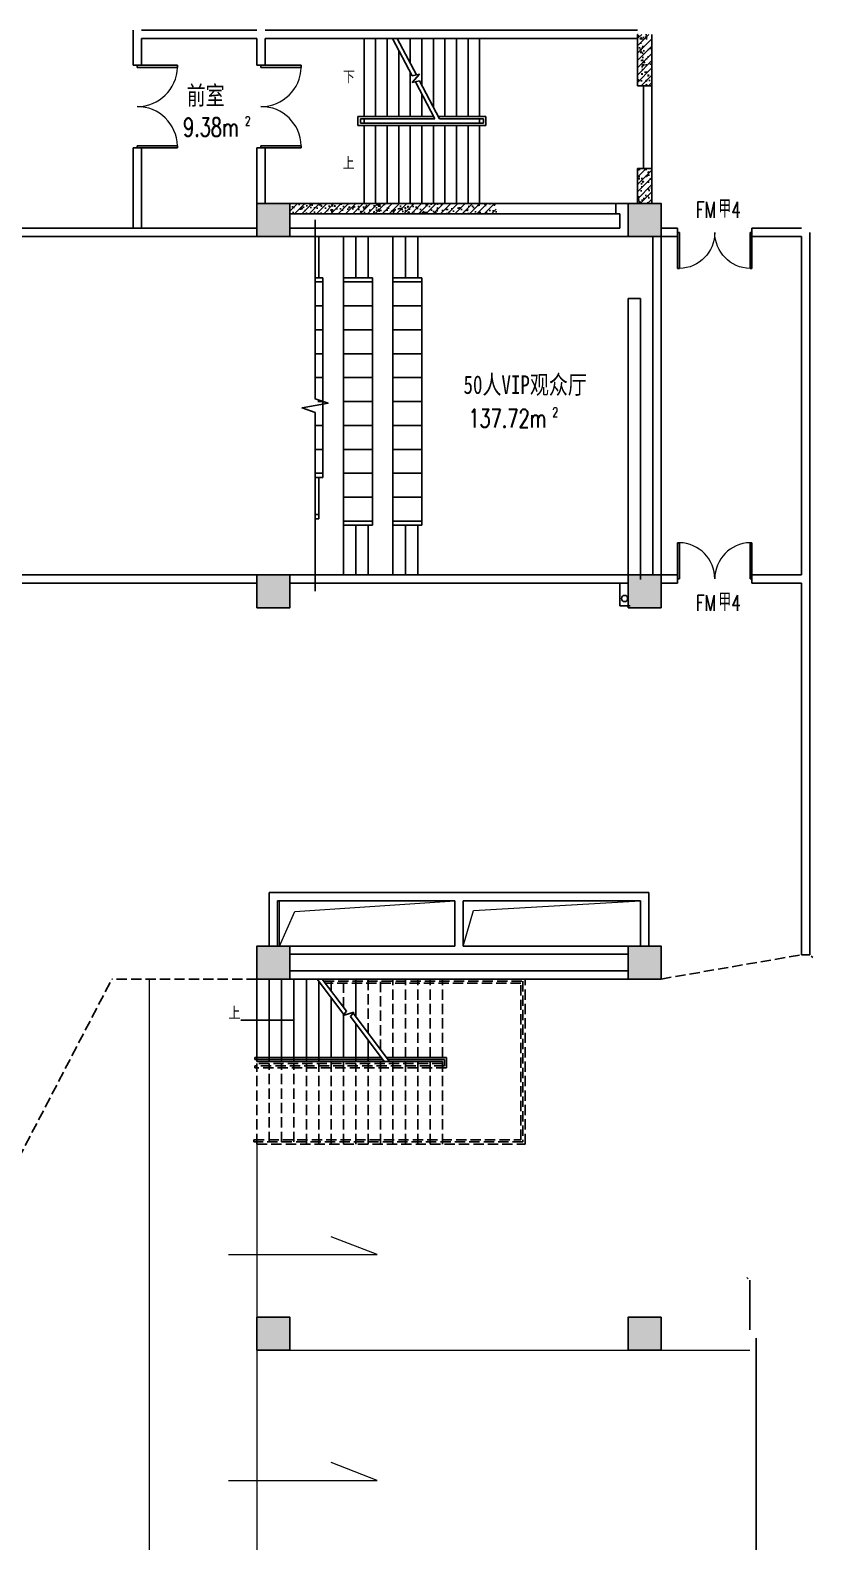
# Model space of a CAD drawing. Header units: millimetres. Extents: x 3288618 to 3380738, y 22100 to 101308.
# Drawn here: x 3357765 to 3376734, y 64648 to 101288 of the extents above; entities that cross this region are included whole.
import ezdxf

# ---------------------------------------------------------------- set-up
doc = ezdxf.new("R2010")
doc.units = ezdxf.units.MM
doc.header["$MEASUREMENT"] = 0
doc.linetypes.add('DASH', pattern=[0.35, 0.25, -0.1])
doc.layers.get('0').update_dxf_attribs({"linetype": 'CONTINUOUS'})
for name, color, linetype in [('0-商铺线', 2, 'CONTINUOUS'), ('COLUMN', 255, 'CONTINUOUS'), ('DIM_SYMB', 3, 'CONTINUOUS'), ('PUB_HATCH', 251, 'CONTINUOUS'), ('SPACE', 7, 'CONTINUOUS'), ('STAIR', 2, 'CONTINUOUS'), ('WALL', 255, 'CONTINUOUS'), ('WINDOW', 4, 'CONTINUOUS'), ('家具', 251, 'CONTINUOUS'), ('挑空洞投影线', 8, 'CONTINUOUS'), ('文字', 7, 'CONTINUOUS'), ('栏杆', 212, 'CONTINUOUS'), ('门窗', 40, 'CONTINUOUS')]:
    doc.layers.add(name, color=color, linetype=linetype)
doc.layers.add('fire', color=1, linetype='CONTINUOUS', lineweight=5)
doc.layers.add('P-SANR-FIXT', color=6, linetype='CONTINUOUS', lineweight=15)
doc.styles.add('-宋体', font='', dxfattribs={"width": 0.8})
doc.styles.add('_TCH_DIM', font='', dxfattribs={"width": 0.8})
doc.styles.add('_TCH_SPACE', font='SIMPLEX', dxfattribs={"height": 5, "bigfont": 'GBCBIG'})
doc.styles.get("Standard").update_dxf_attribs({"font": '', "width": 0.8})
doc.styles.get('-宋体').set_extended_font_data('SimSun')
doc.styles.get('_TCH_DIM').set_extended_font_data('SimSun')
doc.styles.get('Standard').set_extended_font_data('SimSun')
doc.dimstyles.get("Standard").update_dxf_attribs({"dimscale": 100, "dimtxt": 3.5, "dimasz": 1, "dimexe": 2.5, "dimexo": 3, "dimgap": 1.5, "dimtad": 1, "dimdec": 0, "dimzin": 0, "dimdsep": 46, "dimtxsty": 'Standard', "dimblk": 'ARCHTICK', "dimcen": 0.09, "dimadec": 0, "dimazin": 0, "dimtfac": 1, "dimtdec": 0, "dimtix": 1, "dimtmove": 2, "dimatfit": 3, "dimfxl": 1, "dimtolj": 1, "dimtzin": 0, "dimarcsym": 0})
pattern_1 = [(45, (2136990.29, -727998.56), (-88.388348, 88.388348), []), (50, (2136990.3, -727998.56), (358.63009, -31.37607), [37.5, -412.5]), (355, (2136990.3, -727998.56), (-69.37567, 376.09607), [30, -330]), (100.4514, (2137020.18, -728001.18), (289.25469, 344.71977), [31.870095, -350.57106]), (46.1842, (2136990.3, -727898.56), (533.62052, -82.75951), [56.25, -618.75]), (96.6356, (2137034.76, -727905.46), (467.33135, 487.05894), [47.80514, -525.8565]), (351.1842, (2136990.3, -727898.56), (467.33097, 487.0593), [45, -495]), (21, (2137040.3, -727923.56), (298.453526, -201.309445), [37.5, -412.5]), (326, (2137040.3, -727923.56), (121.65767, 362.57502), [30, -330]), (71.4514, (2137065.16, -727940.34), (420.111314, 161.26525), [31.870095, -350.57106]), (37.5, (2136990.29, -727998.56), (6.079928, 166.446927), [0, -326, 0, -335, 0, -331.25]), (7.5, (2136990.3, -727998.56), (131.534769, 197.205856), [0, -191, 0, -318.5, 0, -126.25]), (327.5, (2136878.79, -727998.56), (266.911218, -11.277436), [0, -125, 0, -390, 0, -517.5]), (317.5, (2136828.8, -727998.56), (291.593085, 50.05249), [0, -162.5, 0, -259, 0, -367.5])]

# ---------------------------------------------------------------- blocks, each defined once
blk = doc.blocks.new('_FZH')
blk.add_lwpolyline([(-0.5, -0.5), (0.5, -0.5), (0.5, 0.5), (-0.5, 0.5)], close=True)
at = {"layer": 'PUB_HATCH'}
blk.add_solid([(-0.5, -0.5), (0.5, -0.5), (-0.5, 0.5), (0.5, 0.5)], dxfattribs=at)
blk = doc.blocks.new('$DorLib2D$00000002')
for p, q in [((-0.5, 0), (-0.5, 0.4875)), ((-0.475, 0.4875), (-0.5, 0.4875)), ((-0.475, 0), (-0.475, 0.4875)), ((0.475, 0), (0.475, 0.4875)), ((0.475, 0.4875), (0.5, 0.4875)), ((0.5, 0), (0.5, 0.4875)), ((-0.5, 0), (-0.475, 0)), ((0.5, 0), (0.475, 0))]:
    blk.add_line(p, q)
at = {"lineweight": 13}
for centre, start, end in [((-0.4875, 0), 0, 88.53072), ((0.4875, 0), 91.46928, 180)]:
    blk.add_arc(centre, 0.4875, start, end, dxfattribs=at)
blk = doc.blocks.new('_ArchTick')
at = {"color": 0, "linetype": 'ByBlock', "const_width": 0.4}
blk.add_lwpolyline([(-0.5, -0.5), (0.5, 0.5)], dxfattribs=at)

msp = doc.modelspace()

# ---------------------------------------------------------------- hatches: boundary and pattern name
at = {"layer": 'PUB_HATCH'}
h = msp.add_hatch(dxfattribs=at)
h.set_pattern_fill('钢筋混凝土', color=256, scale=50, style=0)
h.set_pattern_definition(pattern_1)
h.paths.add_polyline_path([(3372833.4, 99938.5), (3372833.4, 101188.5), (3372483.4, 101188.5), (3372483.4, 99938.5)])
h = msp.add_hatch(dxfattribs=at)
h.set_pattern_fill('钢筋混凝土', color=256, scale=50, style=0)
h.set_pattern_definition(pattern_1)
h.paths.add_polyline_path([(3372483.4, 97088.5), (3372833.4, 97088.5), (3372833.4, 97938.5), (3372483.4, 97938.5)])
h = msp.add_hatch(dxfattribs=at)
h.set_pattern_fill('钢筋混凝土', color=256, scale=50, style=0)
h.set_pattern_definition(pattern_1)
h.paths.add_polyline_path([(3364058.4, 97088.5), (3364058.4, 96838.5), (3369058.4, 96838.5), (3369058.4, 97088.5)])

# ---------------------------------------------------------------- linework, layer by layer
for p, q in [((3363258.4, 101088.5), (3363258.4, 100438.5)), ((3363458.4, 101088.5), (3363458.4, 100438.5)), ((3363458.4, 100438.5), (3363258.4, 100438.5))]:
    msp.add_line(p, q)
at = {"layer": '0-商铺线'}
for p, q in [((3363258.4, 76288.5), (3363258.4, 78288.5)), ((3363558.4, 76288.5), (3363558.4, 78288.5)), ((3363858.4, 76288.5), (3363858.4, 78288.5)), ((3364158.4, 76288.5), (3364158.4, 78288.5)), ((3364458.4, 76288.5), (3364458.4, 78288.5)), ((3364758.4, 76288.5), (3364758.4, 78234.3)), ((3365058.4, 76388.5), (3365058.4, 77835.3)), ((3365358.4, 76388.5), (3365358.4, 77436.4)), ((3365658.4, 76288.5), (3365658.4, 77203.8)), ((3365958.4, 76288.5), (3365958.4, 76804.9)), ((3363208.4, 76338.5), (3363208.4, 76388.5)), ((3366271.6, 76388.5), (3363208.4, 76388.5)), ((3366309.2, 76338.5), (3363208.4, 76338.5)), ((3366346.8, 76288.5), (3363258.4, 76288.5))]:
    msp.add_line(p, q, dxfattribs=at)
at = {"layer": '0-商铺线', "color": 8}
for p, q in [((3365658.4, 77370.2), (3365658.4, 78288.5)), ((3367858.4, 76388.5), (3366396.7, 76388.5)), ((3367808.4, 76338.5), (3366434.3, 76338.5)), ((3367758.4, 76288.5), (3367758.4, 76238.5))]:
    msp.add_line(p, q, dxfattribs=at)
msp.add_lwpolyline([(3366346.8, 76288.5), (3367758.4, 76288.5)], dxfattribs=at)
at = {"layer": 'DIM_SYMB'}
for points in [[(3365718.4, 100113.5, 0, 0, 0), (3370570.9, 100113.5, 0, 0, 0), (3370570.9, 98063.5, 0, 0, 0), (3367558.4, 98063.5, 80, 0, 0), (3367258.4, 98063.5, 0, 0, 0)], [(3365718.4, 98063.5, 0, 0, 0), (3366678.4, 98063.5, 80, 0, 0), (3366978.4, 98063.5, 0, 0, 0)]]:
    msp.add_lwpolyline(points, format="xyseb", dxfattribs=at)
at = {"layer": 'fire', "color": 1}
for points in [[(3360658.4, 61088.5), (3360658.4, 78288.5)], [(3363258.4, 74288.5), (3363258.4, 63088.5)], [(3363258.4, 69288.5), (3375208.4, 69288.5)]]:
    msp.add_lwpolyline(points, dxfattribs=at)
at = {"layer": 'fire', "color": 2}
for points in [[(3362569.4, 71610.6), (3366175, 71610.6), (3365057.3, 72042.9)], [(3362569.4, 66134.3), (3366175, 66134.3), (3365057.3, 66566.6)]]:
    msp.add_lwpolyline(points, dxfattribs=at)
at = {"layer": 'P-SANR-FIXT'}
for p, q in [((3363808.4, 79088.5), (3363808.4, 80188.5)), ((3363808.4, 79088.5), (3364183.1, 79927.5)), ((3364183.1, 79927.5), (3368058.4, 80188.5)), ((3368258.4, 79088.5), (3368513.4, 79953)), ((3368513.4, 79953), (3372558.4, 80188.5))]:
    msp.add_line(p, q, dxfattribs=at)
at = {"layer": 'STAIR'}
for p, q in [((3368658.4, 101288.5), (3365858.4, 101288.5)), ((3368658.4, 101288.5), (3372483.4, 101288.5)), ((3365858.4, 101088.5), (3365858.4, 99198.5)), ((3366138.4, 101088.5), (3366138.4, 99198.5)), ((3366418.4, 101088.5), (3366418.4, 99198.5)), ((3366550.2, 101088.5), (3367026.2, 100181.7)), ((3366663.1, 101088.5), (3367127.2, 100204.4)), ((3366698.4, 100806.1), (3366698.4, 99198.5)), ((3366978.4, 101088.5), (3366978.4, 100487.8)), ((3367258.4, 101088.5), (3367258.4, 99954.3)), ((3367538.4, 101088.5), (3367538.4, 99420.9)), ((3367818.4, 101088.5), (3367818.4, 99198.5)), ((3368098.4, 101088.5), (3368098.4, 99198.5)), ((3368378.4, 101088.5), (3368378.4, 99198.5)), ((3368658.4, 101088.5), (3368658.4, 99198.5)), ((3368658.4, 101088.5), (3368658.4, 99198.5)), ((3366978.4, 100272.6), (3366978.4, 99198.5)), ((3367200.2, 100220.9), (3367019.2, 100021.9)), ((3367019.2, 100021.9), (3367201.4, 100063)), ((3367026.2, 100181.7), (3367200.2, 100220.9)), ((3367100.4, 100040.2), (3367573.7, 99138.5)), ((3367201.4, 100063), (3367686.6, 99138.5)), ((3367258.4, 99739.2), (3367258.4, 99198.5)), ((3365708.4, 98978.5), (3365708.4, 99198.5)), ((3365708.4, 99198.5), (3367542.2, 99198.5)), ((3368808.4, 98978.5), (3365708.4, 98978.5)), ((3365768.4, 99038.5), (3365768.4, 99138.5)), ((3365768.4, 99138.5), (3367573.7, 99138.5)), ((3368748.4, 99038.5), (3365768.4, 99038.5)), ((3365858.4, 99138.5), (3367573.7, 99138.5)), ((3365858.4, 99138.5), (3365858.4, 99038.5)), ((3368658.4, 99038.5), (3365858.4, 99038.5)), ((3365858.4, 97088.5), (3365858.4, 98978.5)), ((3366138.4, 97088.5), (3366138.4, 98978.5)), ((3366418.4, 97088.5), (3366418.4, 98978.5)), ((3366698.4, 97088.5), (3366698.4, 98978.5)), ((3366978.4, 97088.5), (3366978.4, 98978.5)), ((3367258.4, 97088.5), (3367258.4, 98978.5)), ((3367538.4, 99205.7), (3367538.4, 99198.5)), ((3367538.4, 97088.5), (3367538.4, 98978.5)), ((3367655.1, 99198.5), (3368808.4, 99198.5)), ((3367686.6, 99138.5), (3368658.4, 99138.5)), ((3367686.6, 99138.5), (3368748.4, 99138.5)), ((3367818.4, 97088.5), (3367818.4, 98978.5)), ((3368098.4, 97088.5), (3368098.4, 98978.5)), ((3368378.4, 97088.5), (3368378.4, 98978.5)), ((3368658.4, 99138.5), (3368658.4, 99038.5)), ((3368658.4, 97088.5), (3368658.4, 98978.5)), ((3368658.4, 98978.5), (3368658.4, 97088.5)), ((3368748.4, 99138.5), (3368748.4, 99038.5)), ((3368808.4, 99198.5), (3368808.4, 98978.5)), ((3365365.8, 77426.5), (3364717.6, 78288.5)), ((3365429.7, 77508), (3364842.8, 78288.5)), ((3365351.6, 77408.3), (3365429.7, 77508)), ((3365608.9, 77486.7), (3365351.6, 77408.3)), ((3365525.7, 77380.4), (3365608.9, 77486.7)), ((3366346.8, 76288.5), (3365525.7, 77380.4)), ((3366471.9, 76288.5), (3365589.5, 77461.9)), ((3375208.4, 69784.7), (3375208.4, 70988.5))]:
    msp.add_line(p, q, dxfattribs=at)
msp.add_lwpolyline([(3372308.4, 87338.5), (3372058.4, 87338.5), (3372058.4, 87888.5)], dxfattribs=at)
msp.add_circle((3372171.1, 87513.5), 75, dxfattribs=at)
at = {"layer": 'WALL'}
for p, q in [((3360258.4, 100538.5), (3360258.4, 101288.5)), ((3360458.4, 101288.5), (3363258.4, 101288.5)), ((3363458.4, 101288.5), (3372483.4, 101288.5)), ((3372483.4, 99938.5), (3372483.4, 101188.5)), ((3372833.4, 99938.5), (3372833.4, 101188.5)), ((3360458.4, 101088.5), (3363258.4, 101088.5)), ((3360458.4, 100438.5), (3360458.4, 101088.5)), ((3363458.4, 101088.5), (3372483.4, 101088.5)), ((3360258.4, 100438.5), (3360258.4, 100538.5)), ((3360458.4, 100438.5), (3360258.4, 100438.5)), ((3372483.4, 99938.5), (3372833.4, 99938.5)), ((3372483.4, 99938.5), (3372833.4, 99938.5)), ((3372633.4, 99938.5), (3372633.4, 97938.5)), ((3372633.4, 99938.5), (3372833.4, 99938.5)), ((3372833.4, 99938.5), (3372833.4, 97938.5)), ((3360258.4, 96488.5), (3360258.4, 98438.5)), ((3360258.4, 98438.5), (3360458.4, 98438.5)), ((3360458.4, 98438.5), (3360458.4, 96488.5)), ((3363258.4, 97088.5), (3363258.4, 98438.5)), ((3363258.4, 98438.5), (3363458.4, 98438.5)), ((3363458.4, 98438.5), (3363458.4, 97088.5)), ((3372483.4, 97088.5), (3372483.4, 97938.5)), ((3372483.4, 97938.5), (3372833.4, 97938.5)), ((3372483.4, 97938.5), (3372833.4, 97938.5)), ((3372633.4, 97938.5), (3372833.4, 97938.5)), ((3372833.4, 97088.5), (3372833.4, 97938.5)), ((3364058.4, 97088.5), (3371958.4, 97088.5)), ((3364058.4, 96838.5), (3371958.4, 96838.5)), ((3371958.4, 97088.5), (3371958.4, 96838.5)), ((3371958.4, 97088.5), (3372258.4, 97088.5)), ((3371958.4, 96838.5), (3372058.4, 96838.5)), ((3372058.4, 96488.5), (3372058.4, 96838.5)), ((3363258.4, 96488.5), (3356058.4, 96488.5)), ((3364058.4, 96488.5), (3372058.4, 96488.5)), ((3373458.4, 96488.5), (3373058.4, 96488.5)), ((3373458.4, 96288.5), (3373458.4, 96488.5)), ((3376458.4, 96488.5), (3375258.4, 96488.5)), ((3375258.4, 96488.5), (3375258.4, 96288.5)), ((3376658.4, 96388.5), (3376658.4, 90108.5)), ((3356058.4, 96288.5), (3363258.4, 96288.5)), ((3364058.4, 96288.5), (3372258.4, 96288.5)), ((3372858.4, 88088.5), (3372858.4, 96288.5)), ((3373058.4, 88088.5), (3373058.4, 96288.5)), ((3373058.4, 96288.5), (3373458.4, 96288.5)), ((3375258.4, 96288.5), (3376458.4, 96288.5)), ((3376458.4, 96288.5), (3376458.4, 90108.5)), ((3376458.4, 90138.5), (3376458.4, 88088.5)), ((3376658.4, 90138.5), (3376658.4, 87988.5)), ((3355058.4, 88088.5), (3363258.4, 88088.5)), ((3364058.4, 88088.5), (3370658.4, 88088.5)), ((3370658.4, 88088.5), (3372258.4, 88088.5)), ((3373458.4, 88088.5), (3373058.4, 88088.5)), ((3373458.4, 87888.5), (3373458.4, 88088.5)), ((3376458.4, 88088.5), (3375258.4, 88088.5)), ((3375258.4, 88088.5), (3375258.4, 87888.5)), ((3376658.4, 87988.5), (3376658.4, 78877.3)), ((3355058.4, 87888.5), (3363258.4, 87888.5)), ((3364058.4, 87888.5), (3372258.4, 87888.5)), ((3373058.4, 87888.5), (3373458.4, 87888.5)), ((3375258.4, 87888.5), (3376458.4, 87888.5)), ((3376458.4, 87888.5), (3376458.4, 78877.3)), ((3363558.4, 80388.5), (3368158.4, 80388.5)), ((3363558.4, 79088.5), (3363558.4, 80388.5)), ((3368158.4, 80388.5), (3372758.4, 80388.5)), ((3372758.4, 79088.5), (3372758.4, 80388.5)), ((3363758.4, 80188.5), (3368058.4, 80188.5)), ((3363758.4, 79088.5), (3363758.4, 80188.5)), ((3368058.4, 79088.5), (3368058.4, 80188.5)), ((3368258.4, 80188.5), (3370658.4, 80188.5)), ((3368258.4, 79088.5), (3368258.4, 80188.5)), ((3370658.4, 80188.5), (3372558.4, 80188.5)), ((3372558.4, 79088.5), (3372558.4, 80188.5)), ((3364058.4, 79088.5), (3368058.4, 79088.5)), ((3364058.4, 78888.5), (3368158.4, 78888.5)), ((3368158.4, 78888.5), (3372258.4, 78888.5)), ((3368258.4, 79088.5), (3372258.4, 79088.5)), ((3376658.4, 78877.3), (3376458.4, 78877.3)), ((3364058.4, 78488.5), (3372258.4, 78488.5)), ((3364058.4, 78288.5), (3372258.4, 78288.5))]:
    msp.add_line(p, q, dxfattribs=at)
at = {"layer": 'WINDOW'}
msp.add_line((3375358.4, 69584.7), (3375358.4, 63088.5), dxfattribs=at)
at = {"layer": '家具'}
for p, q in [((3364758.4, 95288), (3364758.4, 96288)), ((3365358.4, 96288.1), (3365358.4, 88088.5)), ((3365658.4, 95288), (3365658.4, 96288)), ((3365958.4, 95288), (3365958.4, 96288)), ((3366558.4, 96288.1), (3366558.4, 88088.5)), ((3366858.4, 95288), (3366858.4, 96288)), ((3367158.4, 95288), (3367158.4, 96288)), ((3364858.4, 95288), (3364671, 95288)), ((3364858.4, 90448), (3364858.4, 95288)), ((3366058.4, 95288), (3365358.4, 95288)), ((3366058.4, 89288), (3366058.4, 95288)), ((3367258.4, 95288), (3366558.4, 95288)), ((3367258.4, 89288), (3367258.4, 95288)), ((3364858.4, 95188), (3364671, 95188)), ((3366058.4, 95188), (3365358.4, 95188)), ((3367258.4, 95188), (3366558.4, 95188)), ((3364858.4, 94608), (3364671, 94608)), ((3366058.4, 94608), (3365358.4, 94608)), ((3367258.4, 94608), (3366558.4, 94608)), ((3372258.4, 94788.5), (3372258.4, 88088.5)), ((3372558.4, 94788.5), (3372258.4, 94788.5)), ((3372558.4, 87970.2), (3372558.4, 94788.5)), ((3364858.4, 94028), (3364671, 94028)), ((3366058.4, 94028), (3365358.4, 94028)), ((3367258.4, 94028), (3366558.4, 94028)), ((3364858.4, 93448), (3364671, 93448)), ((3366058.4, 93448), (3365358.4, 93448)), ((3367258.4, 93448), (3366558.4, 93448)), ((3364858.4, 92868), (3364671, 92868)), ((3366058.4, 92868), (3365358.4, 92868)), ((3367258.4, 92868), (3366558.4, 92868)), ((3364858.4, 92288), (3364734.5, 92288)), ((3366058.4, 92288), (3365358.4, 92288)), ((3367258.4, 92288), (3366558.4, 92288)), ((3364858.4, 91708), (3364671, 91708)), ((3366058.4, 91708), (3365358.4, 91708)), ((3367258.4, 91708), (3366558.4, 91708)), ((3364858.4, 91128), (3364671, 91128)), ((3366058.4, 91128), (3365358.4, 91128)), ((3367258.4, 91128), (3366558.4, 91128)), ((3364858.4, 90548), (3364671, 90548)), ((3366058.4, 90548), (3365358.4, 90548)), ((3367258.4, 90548), (3366558.4, 90548)), ((3364858.4, 90448), (3364671, 90448)), ((3364758.4, 90448), (3364758.4, 89548)), ((3366058.4, 89968), (3365358.4, 89968)), ((3367258.4, 89968), (3366558.4, 89968)), ((3364758.4, 89548), (3364671, 89548)), ((3364758.4, 89448), (3364671, 89448)), ((3364758.4, 89548), (3364758.4, 89448)), ((3366058.4, 89388), (3365358.4, 89388)), ((3366058.4, 89388), (3365358.4, 89388)), ((3366058.4, 89288), (3365358.4, 89288)), ((3365658.4, 89288), (3365658.4, 88088.5)), ((3365958.4, 89288), (3365958.4, 88088.5)), ((3367258.4, 89388), (3366558.4, 89388)), ((3367258.4, 89388), (3366558.4, 89388)), ((3367258.4, 89288), (3366558.4, 89288)), ((3366858.4, 89288), (3366858.4, 88088.5)), ((3367158.4, 89288), (3367158.4, 88088.5)), ((3363558.4, 80288), (3363558.4, 79088.5))]:
    msp.add_line(p, q, dxfattribs=at)
msp.add_lwpolyline([(3364671, 87688.5), (3364671, 92019.7), (3364356, 92134.4), (3364986, 92245.5), (3364671, 92357.2), (3364671, 96688.5)], dxfattribs=at)
at = {"layer": '挑空洞投影线', "linetype": 'DASH', "ltscale": 1000}
for p, q in [((3373058.4, 78288.5), (3376458.4, 78877.3)), ((3355058.4, 69288.5), (3359745.9, 78288.5)), ((3373058.4, 78288.5), (3359745.9, 78288.5)), ((3363258.4, 78288.5), (3368174.1, 78288.5)), ((3365058.4, 78001.7), (3365058.4, 78288.5)), ((3365358.4, 77602.8), (3365358.4, 78288.5)), ((3365958.4, 76971.3), (3365958.4, 78288.5)), ((3366258.4, 76572.4), (3366258.4, 78288.5)), ((3366558.4, 74288.5), (3366558.4, 78288.5)), ((3366858.4, 74288.5), (3366858.4, 78288.5)), ((3367158.4, 74288.5), (3367158.4, 78288.5)), ((3367458.4, 74288.5), (3367458.4, 78288.5)), ((3367758.4, 74288.5), (3367758.4, 78288.5)), ((3369758.4, 74288.5), (3369758.4, 78288.5)), ((3366558.4, 74288.5), (3366558.4, 77627.5)), ((3367758.4, 76238.5), (3363258.4, 76238.5)), ((3363258.4, 74288.5), (3363258.4, 76238.5)), ((3363558.4, 74338.5), (3363558.4, 76238.5)), ((3363858.4, 74338.5), (3363858.4, 76238.5)), ((3364158.4, 74338.5), (3364158.4, 76238.5)), ((3364458.4, 74288.5), (3364458.4, 76238.5)), ((3364758.4, 74288.5), (3364758.4, 76238.5)), ((3365058.4, 74288.5), (3365058.4, 76288.5)), ((3365358.4, 74288.5), (3365358.4, 76288.5)), ((3365658.4, 74288.5), (3365658.4, 76238.5)), ((3365958.4, 74288.5), (3365958.4, 76238.5)), ((3366258.4, 74288.5), (3366258.4, 76406)), ((3363208.4, 76188.5), (3363208.4, 76138.5)), ((3363188.3, 74388.5), (3363188.3, 74338.5)), ((3363258.4, 74288.5), (3369758.4, 74288.5))]:
    msp.add_line(p, q, dxfattribs=at)
for points in [[(3364880.4, 78238.5), (3369708.4, 78238.5), (3369708.4, 74338.5), (3363188.3, 74338.5)], [(3363188.3, 74388.5), (3369658.4, 74388.5), (3369658.4, 78188.5), (3364918, 78188.5)], [(3367858.4, 76388.5), (3367858.4, 76138.5), (3363208.4, 76138.5)], [(3367808.4, 76338.5), (3367808.4, 76188.5), (3363208.4, 76188.5)]]:
    msp.add_lwpolyline(points, dxfattribs=at)
at = {"layer": '栏杆'}
for p, q in [((3376696, 78844.3), (3376733.6, 78811.3)), ((3375170, 71020.5), (3375131.7, 71052.6))]:
    msp.add_line(p, q, dxfattribs=at)

# ---------------------------------------------------------------- block references
at = {"layer": 'COLUMN', "xscale": 800, "yscale": 800, "zscale": 800}
for p in [(3363658.4, 96688.5), (3372658.4, 96688.5), (3363658.4, 87688.5), (3372658.4, 87688.5), (3363658.4, 78688.5), (3372658.4, 78688.5), (3363658.4, 69688.5), (3372658.4, 69688.5)]:
    msp.add_blockref('_FZH', p, dxfattribs=at)
at = {"layer": 'WINDOW'}
for p, xscale, yscale, zscale, rotation in [((3360358.4, 99438.5), 2000, 2000, -2000, 270), ((3363358.4, 99438.5), -2000, -2000, 2000, 90)]:
    msp.add_blockref('$DorLib2D$00000002', p, dxfattribs=dict(at, xscale=xscale, yscale=yscale, zscale=zscale, rotation=rotation))
at = {"layer": 'WINDOW', "xscale": 1800, "zscale": 1800}
for p, yscale in [((3374358.4, 96388.5), -1800), ((3374358.4, 87988.5), 1800)]:
    msp.add_blockref('$DorLib2D$00000002', p, dxfattribs=dict(at, yscale=yscale))

# ---------------------------------------------------------------- texts
at = {"layer": 'DIM_SYMB', "color": 7, "style": '_TCH_DIM', "width": 0.8}
for s, p in [('下', (3365344, 100031.5)), ('上', (3365337, 97944.6)), ('上', (3362571.6, 77340.8))]:
    msp.add_text(s, height=265.8, dxfattribs=at).set_placement(p)
at = {"layer": 'SPACE', "style": '_TCH_SPACE', "width": 0.705882}
for s, height, p in [('9.38m', 446.25, (3361468.6, 98714.8)), ('2', 223.1, (3362968.6, 98977.3)), ('137.72m', 446.25, (3368384.7, 91657.4)), ('2', 223.1, (3370424.7, 91919.9))]:
    msp.add_text(s, height=height, dxfattribs=at).set_placement(p)
at = {"layer": '文字', "style": '-宋体', "width": 0.75}
for s, p in [('前室', (3361557, 99483.6)), ('50人VIP观众厅', (3368267.8, 92472.9))]:
    msp.add_text(s, height=450, dxfattribs=at).set_placement(p)
at = {"layer": '门窗', "style": '_TCH_SPACE', "width": 0.705882}
for s, p in [('FM', (3373903.5, 96742.7)), ('4', (3374759.4, 96742.7)), ('FM', (3373903.5, 87212.2)), ('4', (3374759.4, 87212.2))]:
    msp.add_text(s, height=382.5, dxfattribs=at).set_placement(p)
at = {"layer": '门窗', "style": '_TCH_SPACE'}
for p in [(3374443.5, 96742.7), (3374443.5, 87212.2)]:
    msp.add_text('甲', height=434, dxfattribs=at).set_placement(p)

# ---------------------------------------------------------------- leaders
at = {"layer": 'DIM_SYMB'}
msp.add_leader([(3364158.4, 77288.5), (3362869.3, 77288.5)], dimstyle='Standard', override={"dimtad": 0, "dimfxl": 250, "dimfxlon": 1}, dxfattribs=at)

doc.saveas('drawing.dxf')
